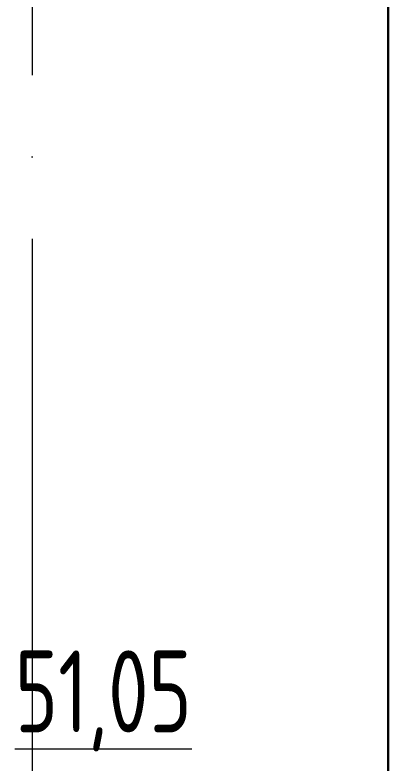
# Model space of a CAD drawing. Header units: millimetres. Extents: x -325553 to 627452, y -28539 to 738858.
# Drawn here: x -29718 to -28577, y 418522 to 420807 of the extents above; entities that cross this region are included whole.
import ezdxf

# ---------------------------------------------------------------- set-up
doc = ezdxf.new("R2010")
doc.units = ezdxf.units.MM
doc.linetypes.add('ADSK_Линия сетки', pattern=[25, 20, -2.5, 0, -2.5])
for name, color, linetype, lineweight in [('RC-Линии_связи-Адресные', 5, 'Continuous', 30), ('Марки помещений', 252, 'Continuous', 20), ('Оси', 252, 'Continuous', 9)]:
    doc.layers.add(name, color=color, linetype=linetype, lineweight=lineweight)
doc.styles.add('GOST Common_3', font='', dxfattribs={"height": 3.5})
doc.styles.get('GOST Common_3').set_extended_font_data('GOST 2.304 type A')

# ---------------------------------------------------------------- blocks, each defined once
blk = doc.blocks.new('1 этаж')
at = {"layer": 'Оси', "color": 251, "linetype": 'ADSK_Линия сетки', "ltscale": 100, "true_color": 0x636466}
blk.add_line((-30405.8, 32206.9), (-30405.8, -33769.9), dxfattribs=at)
at = {"layer": 'Марки помещений', "color": 251, "true_color": 0x636466, "style": 'GOST Common_3', "width": 0.9}
blk.add_text('%%U51,05', height=250, dxfattribs=at).set_placement((-30458.5, -19302.1))

msp = doc.modelspace()

# ---------------------------------------------------------------- linework, layer by layer
at = {"layer": 'RC-Линии_связи-Адресные'}
msp.add_lwpolyline([(-28577.2, 418486.9), (-28577.2, 425763.8)], dxfattribs=at)

# ---------------------------------------------------------------- block references
msp.add_blockref('1 этаж', (740.6, 437918.3))

doc.saveas('drawing.dxf')
